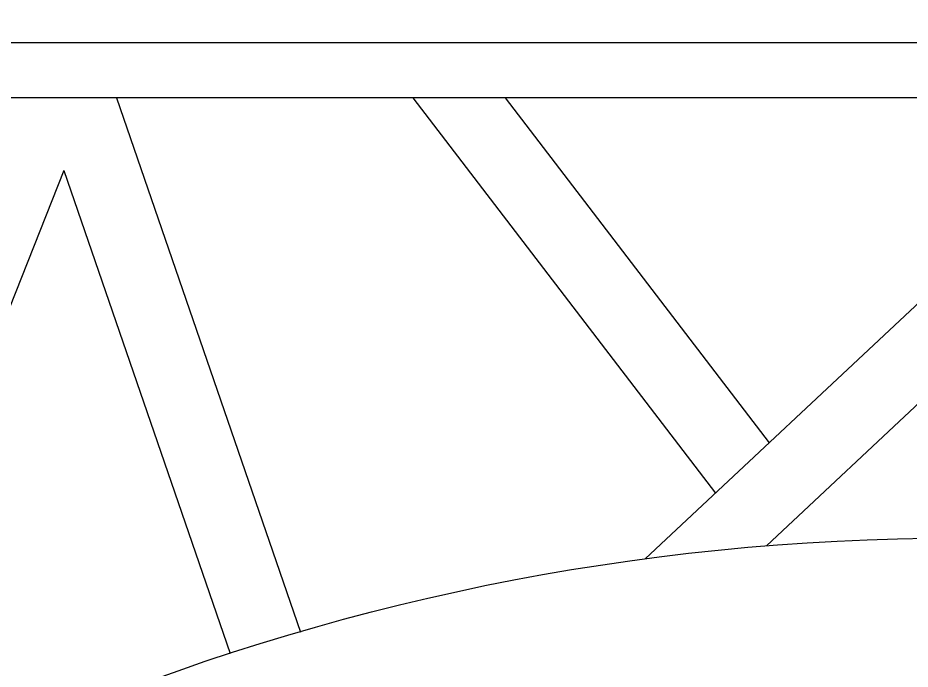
# Model space of a CAD drawing. Header units: metres. Extents: x -5582206 to 1721362, y -2047520 to 6750995.
# Drawn here: x 3648.5 to 3891.8, y 2591.7 to 2769.3 of the extents above; entities that cross this region are included whole.
import ezdxf

# ---------------------------------------------------------------- set-up
doc = ezdxf.new("R2010")
doc.units = ezdxf.units.M
for name, color, linetype in [('3', 3, 'Continuous'), ('4', 4, 'Continuous'), ('7', 7, 'Continuous')]:
    doc.layers.add(name, color=color, linetype=linetype)

msp = doc.modelspace()

# ---------------------------------------------------------------- linework, layer by layer
at = {"layer": '3'}
for p, q in [((3675.4, 2747.44), (3725.55, 2601.8)), ((3756.2, 2747.44), (3838.71, 2639.67)), ((3781.39, 2747.44), (3853.38, 2653.41)), ((3953.71, 2747.44), (3819.58, 2621.73)), ((3982.96, 2747.44), (3852.64, 2625.3)), ((3661.08, 2727.6), (3609.69, 2598.11)), ((3661.08, 2727.6), (3706.44, 2595.9))]:
    msp.add_line(p, q, dxfattribs=at)
msp.add_lwpolyline([(5189.88, 1227.44), (5189.88, 2762.44), (2619.88, 2762.44), (2619.88, 1227.44)], dxfattribs=at)
for centre, radius, start, end in [((-1930422.04, 3099211.39), 3651783.58, 301.98, 301.98), ((398519.78, -985039.58), 1062480.8, 111.78, 111.78)]:
    msp.add_arc(centre, radius, start, end, dxfattribs=at)
at = {"layer": '4'}
msp.add_lwpolyline([(5174.88, 1227.44), (5174.88, 2747.44), (2634.88, 2747.44), (2634.88, 1227.44)], dxfattribs=at)
at = {"layer": '7'}
msp.add_circle((3904.88, 1987.44), 640, dxfattribs=at)

doc.saveas('drawing.dxf')
